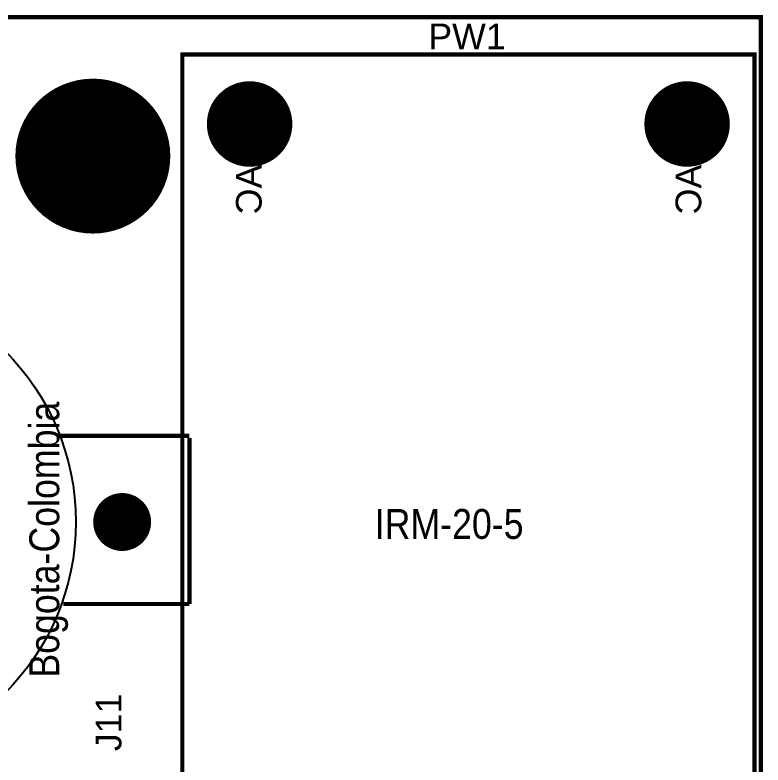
# Model space of a CAD drawing. Header units: inches. Extents: x -2.05 to 2.05, y -1.97 to 1.97.
# Drawn here: x 0.649 to 2.049, y 0.564 to 1.968 of the extents above; entities that cross this region are included whole.
import ezdxf

# ---------------------------------------------------------------- set-up
doc = ezdxf.new("R2010")
doc.units = ezdxf.units.IN
doc.layers.get('0').update_dxf_attribs({"linetype": 'CONTINUOUS'})

# ---------------------------------------------------------------- blocks, each defined once
blk = doc.blocks.new('EPAD')
at = {"const_width": 0.5}
blk.add_lwpolyline([(-0.25, 0, 1), (0.25, 0, 1)], format="xyb", close=True, dxfattribs=at)

msp = doc.modelspace()

# ---------------------------------------------------------------- linework, layer by layer
at = {"const_width": 0.008}
for points in [[(-2.045209, -1.970364), (2.045209, -1.970364), (2.045209, 1.964352), (-2.045209, 1.964352), (-2.045209, -1.970364)], [(-2.045209, -1.970364), (2.045209, -1.970364), (2.045209, 1.964352), (-2.045209, 1.964352), (-2.045209, -1.970364)], [(-2.045209, -1.970364), (2.045209, -1.970364), (2.045209, 1.964352), (-2.045209, 1.964352), (-2.045209, -1.970364)], [(0.96228, -0.168758), (2.033146, -0.168758), (2.033146, 1.894234), (0.96228, 1.894234), (0.96228, -0.168758)], [(0.96228, -0.168758), (2.033146, -0.168758), (2.033146, 1.894234), (0.96228, 1.894234), (0.96228, -0.168758)], [(0.96228, -0.168758), (2.033146, -0.168758), (2.033146, 1.894234), (0.96228, 1.894234), (0.96228, -0.168758)], [(0.97565, 1.180667), (0.731555, 1.180667)], [(0.97565, 1.180667), (0.731555, 1.180667)], [(0.97565, 1.180667), (0.731555, 1.180667)], [(0.97565, 1.17673), (0.97565, 0.865707)], [(0.97565, 1.17673), (0.97565, 0.865707)], [(0.97565, 1.17673), (0.97565, 0.865707)], [(0.739429, 0.865707), (0.97565, 0.865707)], [(0.739429, 0.865707), (0.97565, 0.865707)], [(0.739429, 0.865707), (0.97565, 0.865707)]]:
    msp.add_lwpolyline(points, dxfattribs=at)
msp.add_circle((0.310295, 1.01925), 0.452756)
msp.add_circle((0.310295, 1.01925), 0.452756)
msp.add_circle((0.310295, 1.01925), 0.452756)

# ---------------------------------------------------------------- block references
for p, xscale, yscale in [((0.794823, 1.704195), 0.29, 0.29), ((1.088264, 1.764313), 0.16, 0.16), ((1.907161, 1.764313), 0.16, 0.16), ((0.849665, 1.01925), 0.108425, 0.108425)]:
    msp.add_blockref('EPAD', p, dxfattribs=dict(xscale=xscale, yscale=yscale))

# ---------------------------------------------------------------- texts
for s, height, width, p in [('PW1', 0.048, 1.041667, (1.422713, 1.904234)), ('PW1', 0.048, 1.041667, (1.422713, 1.904234)), ('PW1', 0.048, 1.041667, (1.422713, 1.904234)), ('IRM-20-5', 0.056, 0.892857, (1.322382, 0.987652)), ('IRM-20-5', 0.056, 0.892857, (1.322382, 0.987652)), ('IRM-20-5', 0.056, 0.892857, (1.322382, 0.987652))]:
    msp.add_text(s, height=height, dxfattribs=dict(width=width)).set_placement(p)
at = {"text_generation_flag": 2, "width": 1.041667}
for p in [(1.110776, 1.688226), (1.110776, 1.688226), (1.110776, 1.688226), (1.93361, 1.688226), (1.93361, 1.688226), (1.93361, 1.688226)]:
    msp.add_text('AC', height=0.048, rotation=-270, dxfattribs=at).set_placement(p)
for s, height, width, p in [('Bogota-Colombia', 0.056, 0.892857, (0.731839, 0.727817)), ('Bogota-Colombia', 0.056, 0.892857, (0.731839, 0.727817)), ('Bogota-Colombia', 0.056, 0.892857, (0.731839, 0.727817)), ('J11', 0.048, 1.041667, (0.848271, 0.590234)), ('J11', 0.048, 1.041667, (0.848271, 0.590234)), ('J11', 0.048, 1.041667, (0.848271, 0.590234))]:
    msp.add_text(s, height=height, rotation=90, dxfattribs=dict(width=width)).set_placement(p)

doc.saveas('drawing.dxf')
